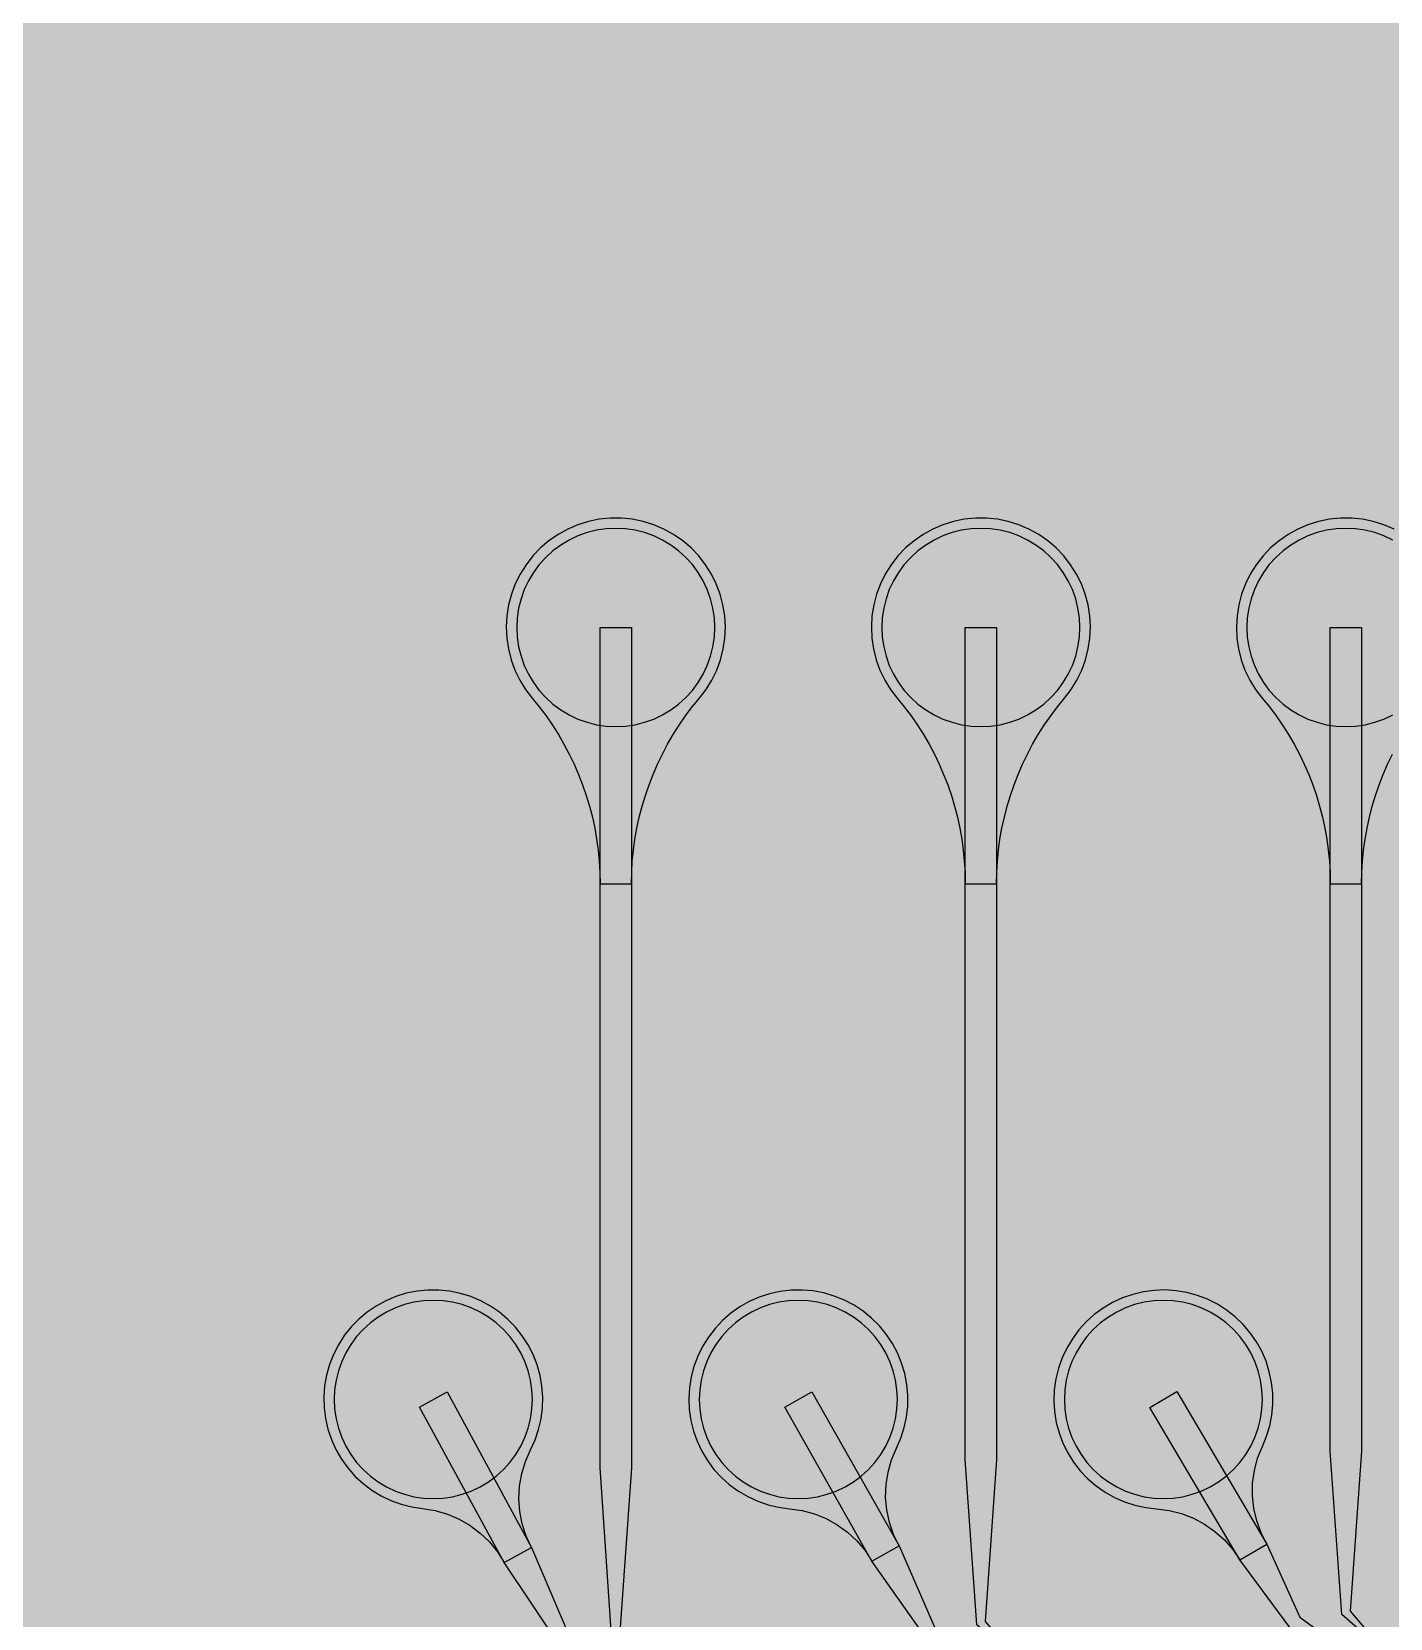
# Model space of a CAD drawing. Header units: metres. Extents: x -7240 to 10960, y -29667 to 1823.
# Drawn here: x 3163 to 4465, y -23992 to -22471 of the extents above; entities that cross this region are included whole.
import ezdxf

# ---------------------------------------------------------------- set-up
doc = ezdxf.new("R2010")
doc.units = ezdxf.units.M
for name, color, linetype in [('Metal1', 4, 'CONTINUOUS'), ('Polyimide', 7, 'CONTINUOUS'), ('Polyimide_Negative', 5, 'CONTINUOUS')]:
    doc.layers.add(name, color=color, linetype=linetype)

msp = doc.modelspace()

# ---------------------------------------------------------------- hatches: boundary and pattern name
at = {"layer": 'Polyimide'}
msp.add_hatch(color=7, dxfattribs=at).paths.add_polyline_path([(4088.5, -11806.9), (4098.7, -11851.2), (4115.6, -11893.5), (4138.6, -11932.7), (4167.4, -11968), (4201.1, -11998.5), (4239, -12023.6), (4280.3, -12042.7), (4349.2, -12073.7), (4413.2, -12113.8), (4471.3, -12162), (4522.3, -12217.7), (4565.4, -12279.7), (4599.7, -12346.9), (4624.7, -12418.2), (4639.9, -12492.2), (4645, -12567.5), (4639.9, -12642.8), (4624.7, -12716.8), (4599.7, -12788.1), (4565.4, -12855.3), (4522.3, -12917.3), (4471.3, -12973), (4413.2, -13021.2), (4349.2, -13061.3), (4280.3, -13092.3), (4239, -13111.4), (4201.1, -13136.5), (4167.4, -13167), (4138.6, -13202.3), (4115.6, -13241.5), (4098.7, -13283.8), (4088.5, -13328.1), (4085, -13373.5), (4085, -13567.5), (4099.4, -13861.6), (4142.6, -14152.8), (4214.2, -14438.4), (4313.4, -14715.5), (4439.2, -14981.7), (4590.6, -15234.2), (4766, -15470.7), (4963.7, -15688.8), (5181.8, -15886.5), (5418.3, -16061.9), (5670.8, -16213.3), (5936.9, -16339.1), (6214.1, -16438.3), (6499.7, -16509.9), (6790.9, -16553.1), (7085, -16567.5), (9960.4, -16567.5), (10038.8, -16571.4), (10116.4, -16582.9), (10192.6, -16601.9), (10266.5, -16628.4), (10337.5, -16662), (10404.8, -16702.3), (10467.9, -16749.1), (10526.1, -16801.8), (10578.8, -16860), (10625.6, -16923), (10665.9, -16990.4), (10699.5, -17061.4), (10725.9, -17135.3), (10745, -17211.4), (10756.5, -17289.1), (10760.4, -17367.5), (10760.4, -21957.3), (10721.6, -22012.9), (10686, -22070.6), (10653.6, -22130.1), (10624.5, -22191.4), (10598.9, -22254.2), (10576.8, -22318.2), (10558.3, -22383.5), (10543.4, -22449.6), (10532.2, -22516.5), (10524.7, -22583.8), (10521, -22651.5), (10521, -22719.3), (10524.7, -22787), (10532.2, -22854.4), (10543.4, -22921.2), (10558.3, -22987.4), (10576.8, -23052.6), (10598.9, -23116.7), (10624.5, -23179.5), (10653.6, -23240.7), (10686, -23300.3), (10721.6, -23357.9), (10760.4, -23413.5), (10760.4, -28667.5), (10756.5, -28745.9), (10745, -28823.6), (10725.9, -28899.7), (10699.5, -28973.6), (10665.9, -29044.6), (10625.6, -29112), (10578.8, -29175), (10526.1, -29233.2), (10467.9, -29285.9), (10404.8, -29332.7), (10337.5, -29373), (10266.5, -29406.6), (10192.6, -29433.1), (10116.4, -29452.1), (10038.8, -29463.6), (9960.4, -29467.5), (-6239.6, -29467.5), (-6318, -29463.6), (-6395.7, -29452.1), (-6471.9, -29433.1), (-6545.8, -29406.6), (-6616.7, -29373), (-6684.1, -29332.7), (-6747.1, -29285.9), (-6805.3, -29233.2), (-6858, -29175), (-6904.8, -29112), (-6945.2, -29044.6), (-6978.7, -28973.6), (-7005.2, -28899.7), (-7024.3, -28823.6), (-7035.8, -28745.9), (-7039.6, -28667.5), (-7039.6, -23426.3), (-6999.4, -23370.1), (-6962.3, -23311.6), (-6928.7, -23251.2), (-6898.5, -23189), (-6871.8, -23125.1), (-6848.8, -23059.9), (-6829.5, -22993.4), (-6814, -22926), (-6802.4, -22857.8), (-6794.6, -22789.1), (-6790.7, -22720), (-6790.7, -22650.8), (-6794.6, -22581.8), (-6802.4, -22513), (-6814, -22444.8), (-6829.5, -22377.4), (-6848.8, -22311), (-6871.8, -22245.7), (-6898.5, -22181.9), (-6928.7, -22119.7), (-6962.3, -22059.2), (-6999.4, -22000.8), (-7039.6, -21944.5), (-7039.6, -17367.5), (-7035.8, -17289.1), (-7024.3, -17211.4), (-7005.2, -17135.3), (-6978.7, -17061.4), (-6945.2, -16990.4), (-6904.8, -16923), (-6858, -16860), (-6805.3, -16801.8), (-6747.1, -16749.1), (-6684.1, -16702.3), (-6616.7, -16662), (-6545.8, -16628.4), (-6471.9, -16601.9), (-6395.7, -16582.9), (-6318, -16571.4), (-6239.6, -16567.5), (-3334, -16567.5), (-3039.9, -16553.1), (-2748.7, -16509.9), (-2463.1, -16438.3), (-2185.9, -16339.1), (-1919.8, -16213.3), (-1667.3, -16061.9), (-1430.8, -15886.5), (-1212.7, -15688.8), (-1015, -15470.7), (-839.6, -15234.2), (-688.2, -14981.7), (-562.4, -14715.5), (-463.2, -14438.4), (-391.6, -14152.8), (-348.4, -13861.6), (-334, -13567.5), (-334, -13373.5), (-337.5, -13328.1), (-347.7, -13283.8), (-364.6, -13241.5), (-387.6, -13202.3), (-416.4, -13167), (-450.1, -13136.5), (-488, -13111.4), (-529.3, -13092.3), (-529.3, -13092.3), (-598.2, -13061.3), (-662.2, -13021.2), (-720.3, -12973), (-771.3, -12917.3), (-814.4, -12855.3), (-848.7, -12788.1), (-873.7, -12716.8), (-888.9, -12642.8), (-894, -12567.5), (-888.9, -12492.2), (-873.7, -12418.2), (-848.7, -12346.9), (-814.4, -12279.7), (-771.3, -12217.7), (-720.3, -12162), (-662.2, -12113.8), (-598.2, -12073.7), (-529.3, -12042.7), (-488, -12023.6), (-450.1, -11998.5), (-416.4, -11968), (-387.6, -11932.7), (-364.6, -11893.5), (-347.7, -11851.2), (-337.5, -11806.9), (-334, -11761.5), (-334, -11074.3), (-337.5, -11028.9), (-347.7, -10984.6), (-364.6, -10942.4), (-387.6, -10903.1), (-416.4, -10867.8), (-450.1, -10837.3), (-488, -10812.2), (-529.3, -10793.2), (-529.3, -10793.2), (-598.2, -10762.1), (-662.2, -10722.1), (-720.3, -10673.8), (-771.3, -10618.1), (-814.4, -10556.1), (-848.7, -10488.9), (-873.7, -10417.6), (-888.9, -10343.7), (-894, -10268.3), (-888.9, -10193), (-873.7, -10119), (-848.7, -10047.8), (-814.4, -9980.5), (-771.3, -9918.5), (-720.3, -9862.9), (-662.2, -9814.6), (-598.2, -9774.6), (-529.3, -9743.5), (-488, -9724.5), (-450.1, -9699.4), (-416.4, -9668.8), (-387.6, -9633.5), (-364.6, -9594.3), (-347.7, -9552), (-337.5, -9507.7), (-334, -9462.4), (-334, -8775.1), (-337.5, -8729.8), (-347.7, -8685.5), (-364.6, -8643.2), (-387.6, -8604), (-416.4, -8568.7), (-450.1, -8538.1), (-488, -8513), (-529.3, -8494), (-529.3, -8494), (-598.2, -8462.9), (-662.2, -8422.9), (-720.3, -8374.6), (-771.3, -8319), (-814.4, -8257), (-848.7, -8189.7), (-873.7, -8118.5), (-888.9, -8044.5), (-894, -7969.2), (-888.9, -7893.8), (-873.7, -7819.9), (-848.7, -7748.6), (-814.4, -7681.4), (-771.3, -7619.4), (-720.3, -7563.7), (-662.2, -7515.4), (-598.2, -7475.4), (-529.3, -7444.3), (-529.3, -7444.3), (-488, -7425.3), (-450.1, -7400.2), (-416.4, -7369.7), (-387.6, -7334.4), (-364.6, -7295.1), (-347.7, -7252.9), (-337.5, -7208.6), (-334, -7163.2), (-334, -6476), (-337.5, -6430.6), (-347.7, -6386.3), (-364.6, -6344), (-387.6, -6304.8), (-416.4, -6269.5), (-450.1, -6239), (-488, -6213.9), (-529.3, -6194.8), (-529.3, -6194.8), (-598.2, -6163.8), (-662.2, -6123.7), (-720.3, -6075.5), (-771.3, -6019.8), (-814.4, -5957.8), (-848.7, -5890.6), (-873.7, -5819.3), (-888.9, -5745.3), (-894, -5670), (-888.9, -5594.7), (-873.7, -5520.7), (-848.7, -5449.4), (-814.4, -5382.2), (-771.3, -5320.2), (-720.3, -5264.5), (-662.2, -5216.3), (-598.2, -5176.2), (-529.3, -5145.2), (-529.3, -5145.2), (-488, -5126.1), (-450.1, -5101), (-416.4, -5070.5), (-387.6, -5035.2), (-364.6, -4996), (-347.7, -4953.7), (-337.5, -4909.4), (-334, -4864), (-334, 380), (-334, 1522.5), (-289, 1522.5), (-288.8, 1515.6), (-288.1, 1508.8), (-287, 1502), (-285.4, 1495.3), (-283.4, 1488.7), (-281, 1482.3), (-278.2, 1476.1), (-274.9, 1470), (-271.3, 1464.2), (-267.3, 1458.6), (-262.9, 1453.3), (-258.2, 1448.3), (-253.2, 1443.6), (-247.9, 1439.2), (-242.3, 1435.2), (-236.5, 1431.6), (-230.4, 1428.3), (-224.2, 1425.5), (-217.8, 1423.1), (-211.2, 1421.1), (-204.5, 1419.5), (-197.7, 1418.4), (-190.9, 1417.7), (-184, 1417.5), (-177.1, 1417.7), (-170.3, 1418.4), (-163.5, 1419.5), (-156.8, 1421.1), (-150.2, 1423.1), (-143.8, 1425.5), (-137.6, 1428.3), (-131.5, 1431.6), (-125.7, 1435.2), (-120.1, 1439.2), (-114.8, 1443.6), (-109.8, 1448.3), (-105.1, 1453.3), (-100.7, 1458.6), (-96.7, 1464.2), (-93.1, 1470), (-89.8, 1476.1), (-87, 1482.3), (-84.6, 1488.7), (-82.6, 1495.3), (-81, 1502), (-79.9, 1508.8), (-79.2, 1515.6), (-79, 1522.5), (1786, 1522.5), (3835, 1522.5), (3835.2, 1529), (3835.9, 1535.6), (3836.9, 1542), (3838.4, 1548.4), (3840.3, 1554.6), (3842.6, 1560.8), (3845.3, 1566.7), (3848.4, 1572.5), (3851.9, 1578.1), (3855.7, 1583.4), (3859.8, 1588.4), (3864.3, 1593.2), (3869.1, 1597.7), (3874.1, 1601.8), (3879.4, 1605.6), (3885, 1609.1), (3890.8, 1612.2), (3896.7, 1614.9), (3902.9, 1617.2), (3909.1, 1619.1), (3915.5, 1620.6), (3921.9, 1621.6), (3928.5, 1622.3), (3935, 1622.5), (3941.5, 1622.3), (3948.1, 1621.6), (3954.5, 1620.6), (3960.9, 1619.1), (3967.1, 1617.2), (3973.3, 1614.9), (3979.2, 1612.2), (3985, 1609.1), (3990.6, 1605.6), (3995.9, 1601.8), (4000.9, 1597.7), (4005.7, 1593.2), (4010.2, 1588.4), (4014.3, 1583.4), (4018.1, 1578.1), (4021.6, 1572.5), (4024.7, 1566.7), (4027.4, 1560.8), (4029.7, 1554.6), (4031.6, 1548.4), (4033.1, 1542), (4034.1, 1535.6), (4034.8, 1529), (4035, 1522.5), (4085, 1522.5), (4085, 380), (4085, 330), (4085, -4864), (4088.5, -4909.4), (4098.7, -4953.7), (4115.6, -4996), (4138.6, -5035.2), (4167.4, -5070.5), (4201.1, -5101), (4239, -5126.1), (4280.3, -5145.2), (4280.3, -5145.2), (4349.2, -5176.2), (4413.2, -5216.3), (4471.3, -5264.5), (4522.3, -5320.2), (4565.4, -5382.2), (4599.7, -5449.4), (4624.7, -5520.7), (4639.9, -5594.7), (4645, -5670), (4639.9, -5745.3), (4624.7, -5819.3), (4599.7, -5890.6), (4565.4, -5957.8), (4522.3, -6019.8), (4471.3, -6075.5), (4413.2, -6123.7), (4349.2, -6163.8), (4280.3, -6194.8), (4239, -6213.9), (4201.1, -6239), (4167.4, -6269.5), (4138.6, -6304.8), (4115.6, -6344), (4098.7, -6386.3), (4088.5, -6430.6), (4085, -6476), (4085, -11761.5), (4088.5, -11806.9)])

# ---------------------------------------------------------------- linework, layer by layer
at = {"layer": 'Metal1'}
for points in [[(2313.9, -18191.7), (2313.9, -25246.6), (2343.3, -25276), (9312.5, -25276), (9341.9, -25246.6), (9341.9, -24047.4), (9312.5, -24018), (4452.5, -24018), (4418.9, -23988.7), (4407.9, -23832), (4407.9, -23042.5), (4437.9, -23042.5), (4437.9, -23832), (4426.9, -23985.3), (4453.3, -24016), (9313.3, -24016), (9343.9, -24046.6), (9343.9, -25247.4), (9313.3, -25278), (2342.5, -25278), (2311.9, -25247.4), (2311.9, -18191.7)], [(2318.9, -18191.7), (2318.9, -25241.6), (2348.3, -25271), (9307.5, -25271), (9336.9, -25241.6), (9336.9, -24052.4), (9307.5, -24023), (4418.8, -24023), (4369.1, -24001), (4321.1, -23936.3), (4235, -23790.1), (4260.8, -23774.9), (4347, -23921.1), (4378.6, -23991.3), (4419.4, -24021), (9308.3, -24021), (9338.9, -24051.6), (9338.9, -25242.4), (9308.3, -25273), (2347.5, -25273), (2316.9, -25242.4), (2316.9, -18191.7)], [(2323.9, -18191.7), (2323.9, -25236.6), (2353.3, -25266), (9302.5, -25266), (9331.9, -25236.6), (9331.9, -24057.4), (9302.5, -24028), (4102.5, -24028), (4068.9, -23998.6), (4057.9, -23840), (4057.9, -23042.5), (4087.9, -23042.5), (4087.9, -23840), (4076.9, -23995.4), (4103.3, -24026), (9303.3, -24026), (9333.9, -24056.6), (9333.9, -25237.4), (9303.3, -25268), (2352.5, -25268), (2321.9, -25237.4), (2321.9, -18191.7)], [(2328.9, -18191.7), (2328.9, -25231.6), (2358.3, -25261), (9297.5, -25261), (9326.9, -25231.6), (9326.9, -24062.4), (9297.5, -24033), (4068.8, -24033), (4019.7, -24010.4), (3968.4, -23937.6), (3884.8, -23789.9), (3910.9, -23775.1), (3994.5, -23922.8), (4028.9, -24001.4), (4069.4, -24031), (9298.3, -24031), (9328.9, -24061.6), (9328.9, -25232.4), (9298.3, -25263), (2357.5, -25263), (2326.9, -25232.4), (2326.9, -18191.7)], [(2333.9, -18191.7), (2333.9, -25226.6), (2363.3, -25256), (9292.5, -25256), (9321.9, -25226.6), (9321.9, -24067.4), (9292.5, -24038), (3752.5, -24038), (3718.9, -24008.6), (3707.9, -23848), (3707.9, -23042.5), (3737.9, -23042.5), (3737.9, -23848), (3726.8, -24005.4), (3753.3, -24036), (9293.3, -24036), (9323.9, -24066.6), (9323.9, -25227.4), (9293.3, -25258), (2362.5, -25258), (2331.9, -25227.4), (2331.9, -18191.7)], [(2338.9, -18191.7), (2338.9, -25221.6), (2368.3, -25251), (9287.5, -25251), (9316.9, -25221.6), (9316.9, -24072.4), (9287.5, -24043), (3718.8, -24043), (3670.3, -24019.9), (3615.8, -23938.7), (3534.7, -23789.7), (3561.1, -23775.3), (3642.2, -23924.4), (3679.2, -24011.4), (3719.4, -24041), (9288.3, -24041), (9318.9, -24071.6), (9318.9, -25222.4), (9288.3, -25253), (2367.5, -25253), (2336.9, -25222.4), (2336.9, -18191.7)], [(4469, -22948.2), (4459.2, -22944), (4449.1, -22940.8), (4438.7, -22938.7), (4428.2, -22937.6), (4417.6, -22937.6), (4407, -22938.7), (4396.6, -22940.8), (4386.5, -22944), (4376.8, -22948.2), (4367.5, -22953.3), (4358.8, -22959.3), (4350.7, -22966.2), (4343.4, -22973.9), (4336.9, -22982.3), (4331.2, -22991.3), (4326.5, -23000.8), (4322.8, -23010.7), (4320.1, -23020.9), (4318.5, -23031.4), (4317.9, -23042), (4318.4, -23052.6), (4319.9, -23063.1), (4322.5, -23073.4), (4326.1, -23083.3), (4330.8, -23092.9), (4336.3, -23101.9), (4342.7, -23110.4), (4349.5, -23118.7), (4356, -23127.3), (4362.1, -23136.1), (4367.8, -23145.1), (4373.2, -23154.4), (4378.3, -23163.9), (4382.9, -23173.6), (4387.2, -23183.4), (4391.1, -23193.4), (4394.6, -23203.6), (4397.7, -23213.9), (4400.4, -23224.2), (4402.7, -23234.7), (4404.5, -23245.3), (4406, -23255.9), (4407, -23266.6), (4407.7, -23277.3), (4407.9, -23288.1), (4437.9, -23288.1), (4437.9, -23288.1), (4438.1, -23277.3), (4438.7, -23266.6), (4439.8, -23255.9), (4441.2, -23245.3), (4443.1, -23234.7), (4445.4, -23224.2), (4448.1, -23213.9), (4451.2, -23203.6), (4454.7, -23193.4), (4458.6, -23183.4), (4462.8, -23173.6), (4467.5, -23163.9)]]:
    msp.add_lwpolyline(points, dxfattribs=at)
for points in [[(3737.9, -23288.1), (3738.1, -23277.3), (3738.7, -23266.6), (3739.8, -23255.9), (3741.2, -23245.3), (3743.1, -23234.7), (3745.4, -23224.2), (3748.1, -23213.9), (3751.2, -23203.6), (3754.7, -23193.4), (3758.6, -23183.4), (3762.8, -23173.6), (3767.5, -23163.9), (3772.5, -23154.4), (3777.9, -23145.1), (3783.7, -23136.1), (3789.8, -23127.3), (3796.2, -23118.7), (3803, -23110.4), (3809.4, -23101.9), (3815, -23092.9), (3819.6, -23083.3), (3823.2, -23073.4), (3825.8, -23063.1), (3827.4, -23052.6), (3827.9, -23042), (3827.3, -23031.4), (3825.6, -23020.9), (3822.9, -23010.7), (3819.2, -23000.8), (3814.5, -22991.3), (3808.9, -22982.3), (3802.4, -22973.9), (3795, -22966.2), (3787, -22959.3), (3778.3, -22953.3), (3769, -22948.2), (3759.2, -22944), (3749.1, -22940.8), (3738.7, -22938.7), (3728.2, -22937.6), (3717.6, -22937.6), (3707, -22938.7), (3696.6, -22940.8), (3686.5, -22944), (3676.8, -22948.2), (3667.5, -22953.3), (3658.8, -22959.3), (3650.7, -22966.2), (3643.4, -22973.9), (3636.9, -22982.3), (3631.2, -22991.3), (3626.5, -23000.8), (3622.8, -23010.7), (3620.1, -23020.9), (3618.5, -23031.4), (3617.9, -23042), (3618.4, -23052.6), (3619.9, -23063.1), (3622.5, -23073.4), (3626.1, -23083.3), (3630.8, -23092.9), (3636.3, -23101.9), (3642.7, -23110.4), (3649.5, -23118.7), (3656, -23127.3), (3662.1, -23136.1), (3667.8, -23145.1), (3673.2, -23154.4), (3678.3, -23163.9), (3682.9, -23173.6), (3687.2, -23183.4), (3691.1, -23193.4), (3694.6, -23203.6), (3697.7, -23213.9), (3700.4, -23224.2), (3702.7, -23234.7), (3704.5, -23245.3), (3706, -23255.9), (3707, -23266.6), (3707.7, -23277.3), (3707.9, -23288.1), (3737.9, -23288.1)], [(4087.9, -23288.1), (4088.1, -23277.3), (4088.7, -23266.6), (4089.8, -23255.9), (4091.2, -23245.3), (4093.1, -23234.7), (4095.4, -23224.2), (4098.1, -23213.9), (4101.2, -23203.6), (4104.7, -23193.4), (4108.6, -23183.4), (4112.8, -23173.6), (4117.5, -23163.9), (4122.5, -23154.4), (4127.9, -23145.1), (4133.7, -23136.1), (4139.8, -23127.3), (4146.2, -23118.7), (4153, -23110.4), (4159.4, -23101.9), (4165, -23092.9), (4169.6, -23083.3), (4173.2, -23073.4), (4175.8, -23063.1), (4177.4, -23052.6), (4177.9, -23042), (4177.3, -23031.4), (4175.6, -23020.9), (4172.9, -23010.7), (4169.2, -23000.8), (4164.5, -22991.3), (4158.9, -22982.3), (4152.4, -22973.9), (4145, -22966.2), (4137, -22959.3), (4128.3, -22953.3), (4119, -22948.2), (4109.2, -22944), (4099.1, -22940.8), (4088.7, -22938.7), (4078.2, -22937.6), (4067.6, -22937.6), (4057, -22938.7), (4046.6, -22940.8), (4036.5, -22944), (4026.8, -22948.2), (4017.5, -22953.3), (4008.8, -22959.3), (4000.7, -22966.2), (3993.4, -22973.9), (3986.9, -22982.3), (3981.2, -22991.3), (3976.5, -23000.8), (3972.8, -23010.7), (3970.1, -23020.9), (3968.5, -23031.4), (3967.9, -23042), (3968.4, -23052.6), (3969.9, -23063.1), (3972.5, -23073.4), (3976.1, -23083.3), (3980.8, -23092.9), (3986.3, -23101.9), (3992.7, -23110.4), (3999.5, -23118.7), (4006, -23127.3), (4012.1, -23136.1), (4017.8, -23145.1), (4023.2, -23154.4), (4028.3, -23163.9), (4032.9, -23173.6), (4037.2, -23183.4), (4041.1, -23193.4), (4044.6, -23203.6), (4047.7, -23213.9), (4050.4, -23224.2), (4052.7, -23234.7), (4054.5, -23245.3), (4056, -23255.9), (4057, -23266.6), (4057.7, -23277.3), (4057.9, -23288.1), (4087.9, -23288.1)], [(3642.2, -23924.4), (3637, -23913.4), (3633.2, -23901.8), (3630.9, -23889.8), (3630, -23877.7), (3630.6, -23865.5), (3632.7, -23853.5), (3636.2, -23841.8), (3641.2, -23830.7), (3645.5, -23821.2), (3648.9, -23811.2), (3651.2, -23801), (3652.6, -23790.6), (3652.8, -23780.2), (3652.1, -23769.7), (3650.3, -23759.4), (3647.5, -23749.3), (3643.7, -23739.5), (3638.9, -23730.2), (3633.2, -23721.4), (3626.7, -23713.2), (3619.4, -23705.7), (3611.4, -23698.9), (3602.8, -23693), (3593.6, -23688), (3583.9, -23683.9), (3573.9, -23680.8), (3563.6, -23678.7), (3553.2, -23677.6), (3542.7, -23677.6), (3532.3, -23678.7), (3522, -23680.7), (3512, -23683.8), (3502.4, -23687.9), (3493.1, -23692.9), (3484.5, -23698.8), (3476.5, -23705.5), (3469.1, -23713), (3462.6, -23721.2), (3456.9, -23730), (3452.1, -23739.4), (3448.3, -23749.1), (3445.5, -23759.2), (3443.7, -23769.5), (3442.9, -23780), (3443.2, -23790.4), (3444.5, -23800.8), (3446.8, -23811.1), (3450.2, -23821), (3454.5, -23830.5), (3459.8, -23839.6), (3465.9, -23848.1), (3472.8, -23855.9), (3480.5, -23863.1), (3488.9, -23869.4), (3497.9, -23874.8), (3507.3, -23879.3), (3517.2, -23882.9), (3527.3, -23885.5), (3537.7, -23887), (3549.7, -23888.9), (3561.4, -23892.3), (3572.6, -23897.1), (3583.2, -23903.2), (3592.9, -23910.5), (3601.7, -23918.9), (3609.4, -23928.4), (3615.8, -23938.7), (3642.2, -23924.4)], [(3994.5, -23922.8), (3989.2, -23911.9), (3985.2, -23900.3), (3982.7, -23888.4), (3981.6, -23876.3), (3982, -23864.1), (3983.9, -23852.1), (3987.2, -23840.4), (3992, -23829.1), (3996.1, -23819.5), (3999.3, -23809.5), (4001.5, -23799.3), (4002.7, -23788.9), (4002.8, -23778.4), (4001.9, -23768), (3999.9, -23757.7), (3996.9, -23747.6), (3992.9, -23737.9), (3988, -23728.7), (3982.2, -23720), (3975.6, -23711.9), (3968.1, -23704.5), (3960, -23697.9), (3951.3, -23692.1), (3942, -23687.2), (3932.3, -23683.3), (3922.2, -23680.4), (3911.9, -23678.4), (3901.5, -23677.6), (3891, -23677.7), (3880.6, -23678.9), (3870.3, -23681.2), (3860.4, -23684.4), (3850.8, -23688.7), (3841.7, -23693.8), (3833.1, -23699.9), (3825.2, -23706.7), (3818, -23714.4), (3811.6, -23722.7), (3806.1, -23731.6), (3801.4, -23741), (3797.8, -23750.8), (3795.1, -23760.9), (3793.5, -23771.3), (3792.9, -23781.7), (3793.3, -23792.2), (3794.8, -23802.6), (3797.3, -23812.7), (3800.8, -23822.6), (3805.3, -23832.1), (3810.7, -23841.1), (3817, -23849.5), (3824.1, -23857.2), (3831.9, -23864.2), (3840.4, -23870.3), (3849.4, -23875.6), (3858.9, -23880), (3868.8, -23883.4), (3879, -23885.8), (3889.4, -23887.2), (3901.5, -23888.9), (3913.3, -23892), (3924.5, -23896.6), (3935.2, -23902.5), (3945, -23909.7), (3953.9, -23918), (3961.8, -23927.4), (3968.4, -23937.6), (3994.5, -23922.8)], [(4347, -23921.1), (4341.5, -23910.2), (4337.3, -23898.8), (4334.5, -23886.9), (4333.2, -23874.8), (4333.4, -23862.6), (4335.1, -23850.5), (4338.2, -23838.8), (4342.8, -23827.5), (4346.8, -23817.8), (4349.8, -23807.7), (4351.8, -23797.5), (4352.8, -23787), (4352.7, -23776.5), (4351.6, -23766.1), (4349.4, -23755.9), (4346.3, -23745.9), (4342.1, -23736.3), (4337.1, -23727.1), (4331.1, -23718.5), (4324.3, -23710.5), (4316.7, -23703.2), (4308.5, -23696.8), (4299.6, -23691.2), (4290.3, -23686.4), (4280.5, -23682.7), (4270.4, -23679.9), (4260.1, -23678.2), (4249.6, -23677.5), (4239.1, -23677.9), (4228.7, -23679.3), (4218.5, -23681.7), (4208.6, -23685.1), (4199.1, -23689.5), (4190.1, -23694.8), (4181.6, -23701), (4173.9, -23708), (4166.8, -23715.8), (4160.6, -23724.2), (4155.2, -23733.2), (4150.7, -23742.7), (4147.2, -23752.6), (4144.8, -23762.7), (4143.3, -23773.1), (4142.9, -23783.6), (4143.5, -23794), (4145.2, -23804.4), (4147.9, -23814.5), (4151.6, -23824.3), (4156.2, -23833.7), (4161.8, -23842.6), (4168.2, -23850.9), (4175.4, -23858.5), (4183.3, -23865.3), (4191.9, -23871.3), (4201.1, -23876.5), (4210.7, -23880.7), (4220.6, -23883.9), (4230.9, -23886.1), (4241.3, -23887.3), (4253.4, -23888.8), (4265.2, -23891.8), (4276.6, -23896.1), (4287.3, -23901.9), (4297.3, -23908.9), (4306.3, -23917), (4314.3, -23926.2), (4321.1, -23936.3), (4347, -23921.1)]]:
    msp.add_lwpolyline(points, close=True, dxfattribs=at)
at = {"layer": 'Polyimide_Negative'}
for points in [[(3817.9, -23042.5), (3817.4, -23033.2), (3816, -23024), (3813.8, -23014.9), (3810.6, -23006.1), (3806.7, -22997.7), (3801.9, -22989.7), (3796.3, -22982.2), (3790.1, -22975.3), (3783.1, -22969.1), (3775.7, -22963.5), (3767.7, -22958.7), (3759.2, -22954.7), (3750.5, -22951.6), (3741.4, -22949.3), (3732.2, -22948), (3722.9, -22947.5), (3713.6, -22948), (3704.3, -22949.3), (3695.3, -22951.6), (3686.5, -22954.7), (3678.1, -22958.7), (3670.1, -22963.5), (3662.6, -22969.1), (3655.7, -22975.3), (3649.4, -22982.2), (3643.9, -22989.7), (3639.1, -22997.7), (3635.1, -23006.1), (3632, -23014.9), (3629.7, -23024), (3628.3, -23033.2), (3627.9, -23042.5), (3628.3, -23051.8), (3629.7, -23061), (3632, -23070.1), (3635.1, -23078.9), (3639.1, -23087.3), (3643.9, -23095.3), (3649.4, -23102.8), (3655.7, -23109.7), (3662.6, -23115.9), (3670.1, -23121.5), (3678.1, -23126.3), (3686.5, -23130.3), (3695.3, -23133.4), (3704.3, -23135.7), (3713.6, -23137), (3722.9, -23137.5), (3732.2, -23137), (3741.4, -23135.7), (3750.5, -23133.4), (3759.2, -23130.3), (3767.7, -23126.3), (3775.7, -23121.5), (3783.1, -23115.9), (3790.1, -23109.7), (3796.3, -23102.8), (3801.9, -23095.3), (3806.7, -23087.3), (3810.6, -23078.9), (3813.8, -23070.1), (3816, -23061), (3817.4, -23051.8), (3817.9, -23042.5)], [(4167.9, -23042.5), (4167.4, -23033.2), (4166, -23024), (4163.8, -23014.9), (4160.6, -23006.1), (4156.7, -22997.7), (4151.9, -22989.7), (4146.3, -22982.2), (4140.1, -22975.3), (4133.1, -22969.1), (4125.7, -22963.5), (4117.7, -22958.7), (4109.2, -22954.7), (4100.5, -22951.6), (4091.4, -22949.3), (4082.2, -22948), (4072.9, -22947.5), (4063.6, -22948), (4054.3, -22949.3), (4045.3, -22951.6), (4036.5, -22954.7), (4028.1, -22958.7), (4020.1, -22963.5), (4012.6, -22969.1), (4005.7, -22975.3), (3999.4, -22982.2), (3993.9, -22989.7), (3989.1, -22997.7), (3985.1, -23006.1), (3982, -23014.9), (3979.7, -23024), (3978.3, -23033.2), (3977.9, -23042.5), (3978.3, -23051.8), (3979.7, -23061), (3982, -23070.1), (3985.1, -23078.9), (3989.1, -23087.3), (3993.9, -23095.3), (3999.4, -23102.8), (4005.7, -23109.7), (4012.6, -23115.9), (4020.1, -23121.5), (4028.1, -23126.3), (4036.5, -23130.3), (4045.3, -23133.4), (4054.3, -23135.7), (4063.6, -23137), (4072.9, -23137.5), (4082.2, -23137), (4091.4, -23135.7), (4100.5, -23133.4), (4109.2, -23130.3), (4117.7, -23126.3), (4125.7, -23121.5), (4133.1, -23115.9), (4140.1, -23109.7), (4146.3, -23102.8), (4151.9, -23095.3), (4156.7, -23087.3), (4160.6, -23078.9), (4163.8, -23070.1), (4166, -23061), (4167.4, -23051.8), (4167.9, -23042.5)], [(3642.9, -23782.5), (3642.4, -23773.2), (3641, -23764), (3638.8, -23754.9), (3635.6, -23746.1), (3631.7, -23737.7), (3626.9, -23729.7), (3621.3, -23722.2), (3615.1, -23715.3), (3608.1, -23709.1), (3600.7, -23703.5), (3592.7, -23698.7), (3584.2, -23694.7), (3575.5, -23691.6), (3566.4, -23689.3), (3557.2, -23688), (3547.9, -23687.5), (3538.6, -23688), (3529.3, -23689.3), (3520.3, -23691.6), (3511.5, -23694.7), (3503.1, -23698.7), (3495.1, -23703.5), (3487.6, -23709.1), (3480.7, -23715.3), (3474.4, -23722.2), (3468.9, -23729.7), (3464.1, -23737.7), (3460.1, -23746.1), (3457, -23754.9), (3454.7, -23764), (3453.3, -23773.2), (3452.9, -23782.5), (3453.3, -23791.8), (3454.7, -23801), (3457, -23810.1), (3460.1, -23818.9), (3464.1, -23827.3), (3468.9, -23835.3), (3474.4, -23842.8), (3480.7, -23849.7), (3487.6, -23855.9), (3495.1, -23861.5), (3503.1, -23866.3), (3511.5, -23870.3), (3520.3, -23873.4), (3529.3, -23875.7), (3538.6, -23877), (3547.9, -23877.5), (3557.2, -23877), (3566.4, -23875.7), (3575.5, -23873.4), (3584.2, -23870.3), (3592.7, -23866.3), (3600.7, -23861.5), (3608.1, -23855.9), (3615.1, -23849.7), (3621.3, -23842.8), (3626.9, -23835.3), (3631.7, -23827.3), (3635.6, -23818.9), (3638.8, -23810.1), (3641, -23801), (3642.4, -23791.8), (3642.9, -23782.5)], [(3992.9, -23782.5), (3992.4, -23773.2), (3991, -23764), (3988.8, -23754.9), (3985.6, -23746.1), (3981.7, -23737.7), (3976.9, -23729.7), (3971.3, -23722.2), (3965.1, -23715.3), (3958.1, -23709.1), (3950.7, -23703.5), (3942.7, -23698.7), (3934.2, -23694.7), (3925.5, -23691.6), (3916.4, -23689.3), (3907.2, -23688), (3897.9, -23687.5), (3888.6, -23688), (3879.3, -23689.3), (3870.3, -23691.6), (3861.5, -23694.7), (3853.1, -23698.7), (3845.1, -23703.5), (3837.6, -23709.1), (3830.7, -23715.3), (3824.4, -23722.2), (3818.9, -23729.7), (3814.1, -23737.7), (3810.1, -23746.1), (3807, -23754.9), (3804.7, -23764), (3803.3, -23773.2), (3802.9, -23782.5), (3803.3, -23791.8), (3804.7, -23801), (3807, -23810.1), (3810.1, -23818.9), (3814.1, -23827.3), (3818.9, -23835.3), (3824.4, -23842.8), (3830.7, -23849.7), (3837.6, -23855.9), (3845.1, -23861.5), (3853.1, -23866.3), (3861.5, -23870.3), (3870.3, -23873.4), (3879.3, -23875.7), (3888.6, -23877), (3897.9, -23877.5), (3907.2, -23877), (3916.4, -23875.7), (3925.5, -23873.4), (3934.2, -23870.3), (3942.7, -23866.3), (3950.7, -23861.5), (3958.1, -23855.9), (3965.1, -23849.7), (3971.3, -23842.8), (3976.9, -23835.3), (3981.7, -23827.3), (3985.6, -23818.9), (3988.8, -23810.1), (3991, -23801), (3992.4, -23791.8), (3992.9, -23782.5)], [(4342.9, -23782.5), (4342.4, -23773.2), (4341, -23764), (4338.8, -23754.9), (4335.6, -23746.1), (4331.7, -23737.7), (4326.9, -23729.7), (4321.3, -23722.2), (4315.1, -23715.3), (4308.1, -23709.1), (4300.7, -23703.5), (4292.7, -23698.7), (4284.2, -23694.7), (4275.5, -23691.6), (4266.4, -23689.3), (4257.2, -23688), (4247.9, -23687.5), (4238.6, -23688), (4229.3, -23689.3), (4220.3, -23691.6), (4211.5, -23694.7), (4203.1, -23698.7), (4195.1, -23703.5), (4187.6, -23709.1), (4180.7, -23715.3), (4174.4, -23722.2), (4168.9, -23729.7), (4164.1, -23737.7), (4160.1, -23746.1), (4157, -23754.9), (4154.7, -23764), (4153.3, -23773.2), (4152.9, -23782.5), (4153.3, -23791.8), (4154.7, -23801), (4157, -23810.1), (4160.1, -23818.9), (4164.1, -23827.3), (4168.9, -23835.3), (4174.4, -23842.8), (4180.7, -23849.7), (4187.6, -23855.9), (4195.1, -23861.5), (4203.1, -23866.3), (4211.5, -23870.3), (4220.3, -23873.4), (4229.3, -23875.7), (4238.6, -23877), (4247.9, -23877.5), (4257.2, -23877), (4266.4, -23875.7), (4275.5, -23873.4), (4284.2, -23870.3), (4292.7, -23866.3), (4300.7, -23861.5), (4308.1, -23855.9), (4315.1, -23849.7), (4321.3, -23842.8), (4326.9, -23835.3), (4331.7, -23827.3), (4335.6, -23818.9), (4338.8, -23810.1), (4341, -23801), (4342.4, -23791.8), (4342.9, -23782.5)]]:
    msp.add_lwpolyline(points, close=True, dxfattribs=at)
msp.add_lwpolyline([(4467.7, -22958.7), (4459.2, -22954.7), (4450.5, -22951.6), (4441.4, -22949.3), (4432.2, -22948), (4422.9, -22947.5), (4413.6, -22948), (4404.3, -22949.3), (4395.3, -22951.6), (4386.5, -22954.7), (4378.1, -22958.7), (4370.1, -22963.5), (4362.6, -22969.1), (4355.7, -22975.3), (4349.4, -22982.2), (4343.9, -22989.7), (4339.1, -22997.7), (4335.1, -23006.1), (4332, -23014.9), (4329.7, -23024), (4328.3, -23033.2), (4327.9, -23042.5), (4328.3, -23051.8), (4329.7, -23061), (4332, -23070.1), (4335.1, -23078.9), (4339.1, -23087.3), (4343.9, -23095.3), (4349.4, -23102.8), (4355.7, -23109.7), (4362.6, -23115.9), (4370.1, -23121.5), (4378.1, -23126.3), (4386.5, -23130.3), (4395.3, -23133.4), (4404.3, -23135.7), (4413.6, -23137), (4422.9, -23137.5), (4432.2, -23137), (4441.4, -23135.7), (4450.5, -23133.4), (4459.2, -23130.3), (4467.7, -23126.3)], dxfattribs=at)

doc.saveas('drawing.dxf')
